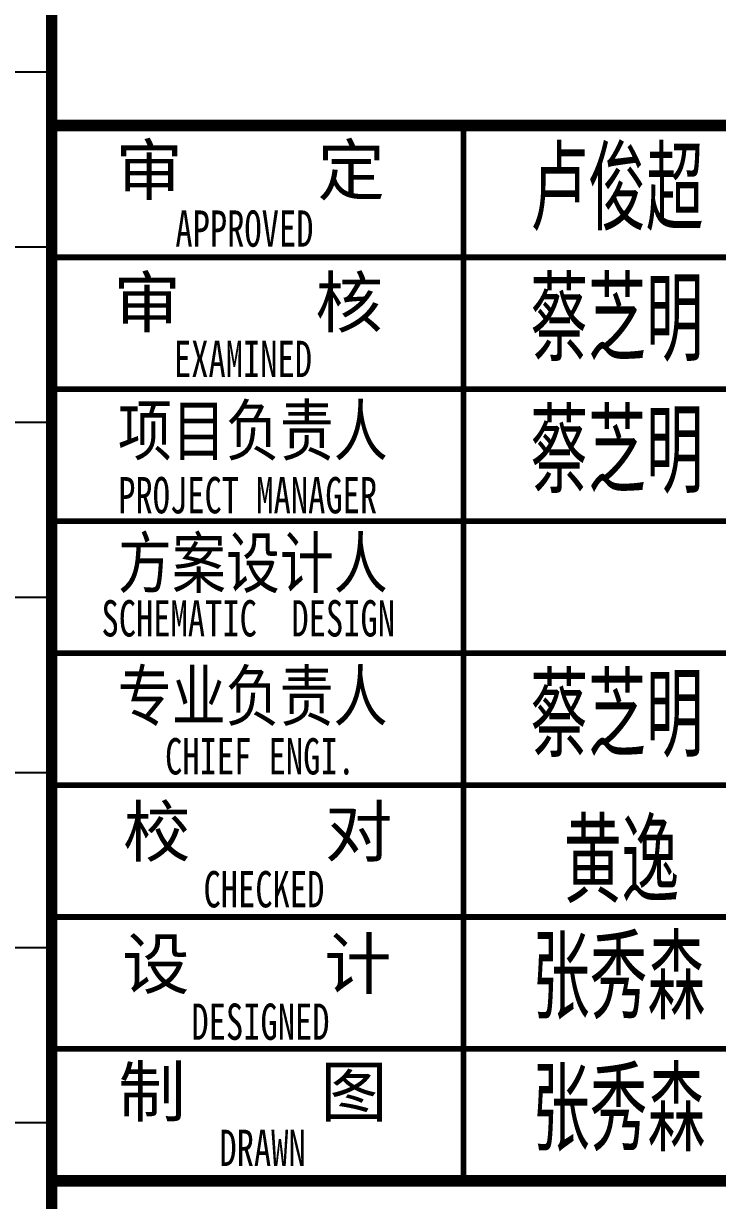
# Model space of a CAD drawing. Extents: x 1188826 to 1909461, y 608442 to 1651179.
# Drawn here: x 1354904 to 1359115, y 1244717 to 1251853 of the extents above; entities that cross this region are included whole.
import ezdxf
from ezdxf.enums import TextEntityAlignment as Align

# ---------------------------------------------------------------- set-up
doc = ezdxf.new("R2010")
doc.units = 0
doc.header["$LTSCALE"] = 1000
doc.header["$MEASUREMENT"] = 0
for name, color, linetype in [('Defpoint', 7, 'Continuous'), ('图框', 140, 'Continuous'), ('图签文字', 147, 'Continuous')]:
    doc.layers.add(name, color=color, linetype=linetype)
doc.styles.add('建筑图签-1', font='simhei.ttf', dxfattribs={"width": 0.7})
doc.styles.add('建筑图签-2', font='TXT.shx', dxfattribs={"width": 0.5, "bigfont": 'HZTXT.shx'})

# ---------------------------------------------------------------- blocks, each defined once
blk = doc.blocks.new('tq123')
at = {"layer": '图框'}
for points, const_width in [([(-6995.1, 0), (-6995.1, 57400)], 70), ([(4.9, 13200.3), (-6995.1, 13200.3)], 70), ([(-6995.1, 13200.3), (4.9, 13200.3)], 70), ([(-4495.6, 6800.3), (-4495.1, 13200.3)], 35), ([(-6995.1, 12400.3), (4.9, 12400.3)], 35), ([(-6995.1, 11600.3), (4.9, 11600.3)], 35), ([(-6995.1, 10800.3), (4.9, 10800.3)], 35), ([(-6995.1, 10000.3), (4.9, 10000.3)], 35), ([(-6995.1, 9200.3), (4.9, 9200.3)], 35), ([(-6995.1, 8400.3), (4.9, 8400.3)], 35), ([(-6995.1, 7600.3), (4.9, 7600.3)], 35), ([(-6995.1, 6800.3), (4.9, 6800.3)], 70)]:
    blk.add_lwpolyline(points, dxfattribs=dict(at, const_width=const_width))
at = {"layer": '图框', "style": '建筑图签-1', "width": 0.7}
for s, p in [('APPROVED ', (-6244.4, 12464.7)), ('EXAMINED  ', (-6253, 11674.2, -1799)), ('PROJECT MANAGER', (-6591.2, 10848, -1799)), ('SCHEMATIC  DESIGN', (-6692.5, 10101.4, -1799))]:
    blk.add_text(s, height=220, dxfattribs=at).set_placement(p)
for s, p in [('CHIEF ENGI.', (-5730.6, 9374.8)), ('CHECKED  ', (-5602, 8568.8)), ('DESIGNED ', (-5675.5, 7765.5)), (' DRAWN   ', (-5610.5, 7000.5))]:
    blk.add_text(s, height=220, dxfattribs=at).set_placement(p, align=Align.MIDDLE)
at = {"layer": '图签文字', "color": 7, "style": '建筑图签-1'}
for s, p in [('审    定', (-6607.4, 12779.2)), ('审    核', (-6620.5, 11976.9)), ('校    对', (-6561.7, 8768.2)), ('设    计', (-6567.2, 7966.5)), ('制    图', (-6590.2, 7191.7))]:
    blk.add_text(s, height=300, dxfattribs=at).set_placement(p)
at = {"layer": '图签文字', "color": 1, "style": '建筑图签-2', "width": 0.7}
for s, p in [('卢俊超', (-4088.9, 12561.9)), ('蔡芝明', (-4088.9, 11770.9)), ('蔡芝明', (-4088.9, 10970.9)), ('蔡芝明', (-4088.9, 9370.9)), ('黄逸', (-3886.9, 8486.2)), ('张秀森', (-4078.7, 7780.4)), ('张秀森', (-4078.7, 6980.4))]:
    blk.add_text(s, height=500, dxfattribs=at).set_placement(p)
at = {"layer": '图签文字', "color": 7, "style": '建筑图签-1', "width": 0.8}
for s, p in [('项目负责人', (-6592.6, 11200.7)), ('方案设计人', (-6592.6, 10398.1)), ('专业负责人', (-6593.9, 9591.6))]:
    blk.add_text(s, height=300, dxfattribs=at).set_placement(p)

msp = doc.modelspace()

# ---------------------------------------------------------------- linework, layer by layer
at = {"layer": 'Defpoint', "color": 252}
for p, q in [((1355074.7, 1294037.5), (1355074.7, 1238814.9)), ((1355074.7, 1251558.6), (1281469.8, 1251558.6)), ((1355074.7, 1250496.6), (1281469.8, 1250496.6)), ((1355074.7, 1249434.7), (1281469.8, 1249434.7)), ((1355074.7, 1248372.7), (1281469.8, 1248372.7)), ((1355074.7, 1247310.7), (1281469.8, 1247310.7)), ((1355074.7, 1246248.7), (1281469.8, 1246248.7)), ((1355074.7, 1245186.8), (1281469.8, 1245186.8))]:
    msp.add_line(p, q, dxfattribs=at)

# ---------------------------------------------------------------- block references
msp.add_blockref('tq123', (1362069.8, 1238035.4))

doc.saveas('drawing.dxf')
